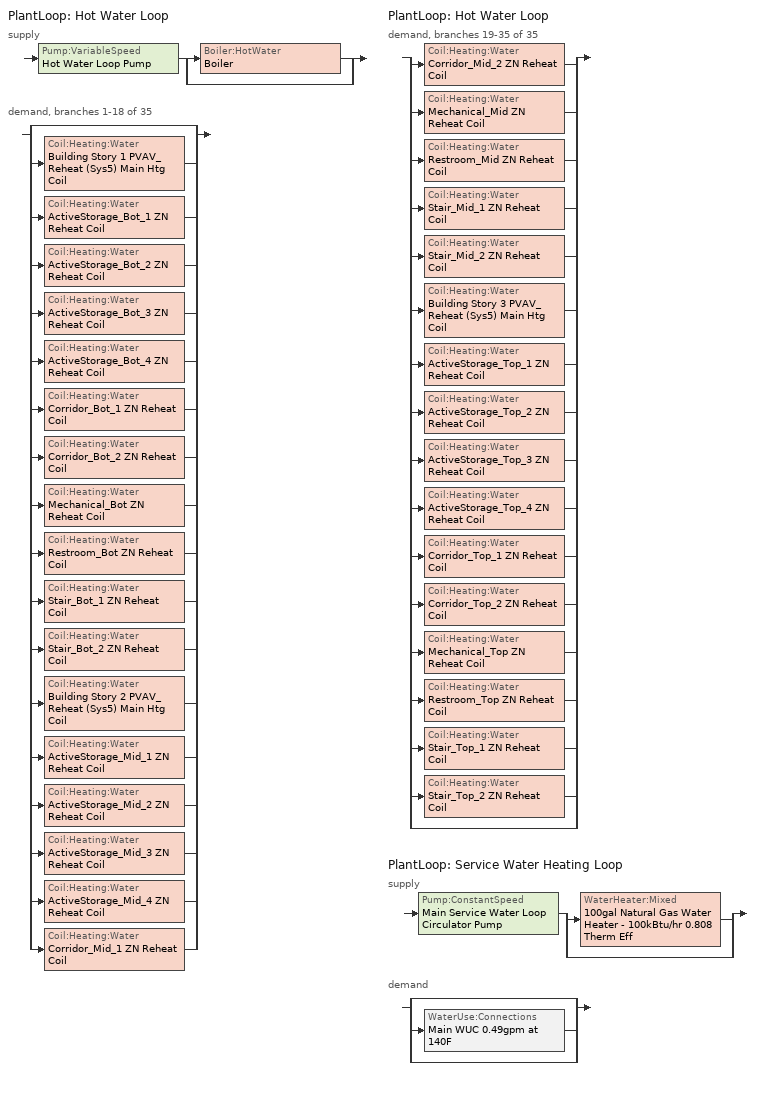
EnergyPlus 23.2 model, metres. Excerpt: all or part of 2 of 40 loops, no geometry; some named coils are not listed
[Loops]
PlantLoop 'Hot Water Loop'
 supply: Pump:VariableSpeed 'Hot Water Loop Pump' > split
  | Boiler:HotWater 'Boiler'
  | bypass
 demand, branches 1-18 of 35: split
  | bypass
  | Coil:Heating:Water 'Building Story 1 PVAV_Reheat (Sys5) Main Htg Coil'
  | Coil:Heating:Water 'ActiveStorage_Bot_1 ZN Reheat Coil'
  | Coil:Heating:Water 'ActiveStorage_Bot_2 ZN Reheat Coil'
  | Coil:Heating:Water 'ActiveStorage_Bot_3 ZN Reheat Coil'
  | Coil:Heating:Water 'ActiveStorage_Bot_4 ZN Reheat Coil'
  | Coil:Heating:Water 'Corridor_Bot_1 ZN Reheat Coil'
  | Coil:Heating:Water 'Corridor_Bot_2 ZN Reheat Coil'
  | Coil:Heating:Water 'Mechanical_Bot ZN Reheat Coil'
  | Coil:Heating:Water 'Restroom_Bot ZN Reheat Coil'
  | Coil:Heating:Water 'Stair_Bot_1 ZN Reheat Coil'
  | Coil:Heating:Water 'Stair_Bot_2 ZN Reheat Coil'
  | Coil:Heating:Water 'Building Story 2 PVAV_Reheat (Sys5) Main Htg Coil'
  | Coil:Heating:Water 'ActiveStorage_Mid_1 ZN Reheat Coil'
  | Coil:Heating:Water 'ActiveStorage_Mid_2 ZN Reheat Coil'
  | Coil:Heating:Water 'ActiveStorage_Mid_3 ZN Reheat Coil'
  | Coil:Heating:Water 'ActiveStorage_Mid_4 ZN Reheat Coil'
  | Coil:Heating:Water 'Corridor_Mid_1 ZN Reheat Coil'
PlantLoop 'Hot Water Loop'
 demand, branches 19-35 of 35: split
  | Coil:Heating:Water 'Corridor_Mid_2 ZN Reheat Coil'
  | Coil:Heating:Water 'Mechanical_Mid ZN Reheat Coil'
  | Coil:Heating:Water 'Restroom_Mid ZN Reheat Coil'
  | Coil:Heating:Water 'Stair_Mid_1 ZN Reheat Coil'
  | Coil:Heating:Water 'Stair_Mid_2 ZN Reheat Coil'
  | Coil:Heating:Water 'Building Story 3 PVAV_Reheat (Sys5) Main Htg Coil'
  | Coil:Heating:Water 'ActiveStorage_Top_1 ZN Reheat Coil'
  | Coil:Heating:Water 'ActiveStorage_Top_2 ZN Reheat Coil'
  | Coil:Heating:Water 'ActiveStorage_Top_3 ZN Reheat Coil'
  | Coil:Heating:Water 'ActiveStorage_Top_4 ZN Reheat Coil'
  | Coil:Heating:Water 'Corridor_Top_1 ZN Reheat Coil'
  | Coil:Heating:Water 'Corridor_Top_2 ZN Reheat Coil'
  | Coil:Heating:Water 'Mechanical_Top ZN Reheat Coil'
  | Coil:Heating:Water 'Restroom_Top ZN Reheat Coil'
  | Coil:Heating:Water 'Stair_Top_1 ZN Reheat Coil'
  | Coil:Heating:Water 'Stair_Top_2 ZN Reheat Coil'
  | bypass
PlantLoop 'Service Water Heating Loop'
 supply: Pump:ConstantSpeed 'Main Service Water Loop Circulator Pump' > split
  | WaterHeater:Mixed '100gal Natural Gas Water Heater - 100kBtu/hr 0.808 Therm Eff'
  | bypass
 demand: split
  | bypass
  | WaterUse:Connections 'Main WUC 0.49gpm at 140F'
  | bypass
[Sizing:Plant] Loop Type=Heating; Sizing Option=NonCoincident; Zone Timesteps in Averaging Window=1; Coincident Sizing Factor Mode=None
Name | Design Loop Exit Temperature {C} | Loop Design Temperature Difference {deltaC}
Hot Water Loop | 82.2222 | 27.7778
Service Water Heating Loop | 60 | 5
[Coil:Heating:Water] U-Factor Times Area Value {W/K}=Autosize; Maximum Water Flow Rate {m3/s}=Autosize; Performance Input Method=UFactorTimesAreaAndDesignWaterFlowRate; Rated Capacity {W}=Autosize; Rated Inlet Water Temperature {C}=82.2222; Rated Inlet Air Temperature {C}=12.7778; Rated Outlet Water Temperature {C}=71.1111; Rated Outlet Air Temperature {C}=50; Rated Ratio for Air and Water Convection=0.5
Name | Availability Schedule
ActiveStorage_Bot_1 ZN Reheat Coil | Always On Discrete 34
ActiveStorage_Bot_2 ZN Reheat Coil | Always On Discrete 37
ActiveStorage_Bot_3 ZN Reheat Coil | Always On Discrete 40
ActiveStorage_Bot_4 ZN Reheat Coil | Always On Discrete 43
ActiveStorage_Mid_1 ZN Reheat Coil | Always On Discrete 220
ActiveStorage_Mid_2 ZN Reheat Coil | Always On Discrete 223
ActiveStorage_Mid_3 ZN Reheat Coil | Always On Discrete 226
ActiveStorage_Mid_4 ZN Reheat Coil | Always On Discrete 229
ActiveStorage_Top_1 ZN Reheat Coil | Always On Discrete 373
ActiveStorage_Top_2 ZN Reheat Coil | Always On Discrete 376
ActiveStorage_Top_3 ZN Reheat Coil | Always On Discrete 379
ActiveStorage_Top_4 ZN Reheat Coil | Always On Discrete 382
Corridor_Bot_1 ZN Reheat Coil | Always On Discrete 46
Corridor_Bot_2 ZN Reheat Coil | Always On Discrete 49
Corridor_Mid_1 ZN Reheat Coil | Always On Discrete 232
Corridor_Mid_2 ZN Reheat Coil | Always On Discrete 235
Corridor_Top_1 ZN Reheat Coil | Always On Discrete 385
Corridor_Top_2 ZN Reheat Coil | Always On Discrete 388
Mechanical_Bot ZN Reheat Coil | Always On Discrete 52
Mechanical_Mid ZN Reheat Coil | Always On Discrete 238
Mechanical_Top ZN Reheat Coil | Always On Discrete 391
Restroom_Bot ZN Reheat Coil | Always On Discrete 55
Restroom_Mid ZN Reheat Coil | Always On Discrete 241
Restroom_Top ZN Reheat Coil | Always On Discrete 394
Stair_Bot_1 ZN Reheat Coil | Always On Discrete 58
Stair_Bot_2 ZN Reheat Coil | Always On Discrete 61
Stair_Mid_1 ZN Reheat Coil | Always On Discrete 244
Stair_Mid_2 ZN Reheat Coil | Always On Discrete 247
Stair_Top_1 ZN Reheat Coil | Always On Discrete 397
Stair_Top_2 ZN Reheat Coil | Always On Discrete 400
[Pump:VariableSpeed]
Hot Water Loop Pump: Design Maximum Flow Rate {m3/s}=Autosize; Design Pump Head {Pa}=197318; Design Power Consumption {W}=Autosize; Motor Efficiency=0.84; Fraction of Motor Inefficiencies to Fluid Stream=0; Coefficient 1 of the Part Load Performance Curve=0; Coefficient 2 of the Part Load Performance Curve=3.2485; Coefficient 3 of the Part Load Performance Curve=-4.7443; Coefficient 4 of the Part Load Performance Curve=2.5294; Design Minimum Flow Rate {m3/s}=0; Pump Control Type=Intermittent; Skin Loss Radiative Fraction=0.5; Design Power Sizing Method=PowerPerFlowPerPressure; Design Electric Power per Unit Flow Rate {W/(m3/s)}=348701.1; Design Shaft Power per Unit Flow Rate per Unit Head {W/((m3/s)-Pa)}=1.28205; Design Minimum Flow Rate Fraction=0
[Pump:ConstantSpeed]
Main Service Water Loop Circulator Pump: Design Flow Rate {m3/s}=Autosize; Design Pump Head {Pa}=29891; Design Power Consumption {W}=Autosize; Motor Efficiency=0.7; Fraction of Motor Inefficiencies to Fluid Stream=0; Pump Control Type=Intermittent; Design Power Sizing Method=PowerPerFlowPerPressure; Design Electric Power per Unit Flow Rate {W/(m3/s)}=348701.1; Design Shaft Power per Unit Flow Rate per Unit Head {W/((m3/s)-Pa)}=1.28205
[Boiler:HotWater]
Boiler: Fuel Type=NaturalGas; Nominal Capacity {W}=Autosize; Nominal Thermal Efficiency=0.75; Efficiency Curve Temperature Evaluation Variable=LeavingBoiler; Design Water Flow Rate {m3/s}=Autosize; Minimum Part Load Ratio=0; Maximum Part Load Ratio=1.2; Optimum Part Load Ratio=1; Water Outlet Upper Temperature Limit {C}=95; Boiler Flow Mode=LeavingSetpointModulated; On Cycle Parasitic Electric Load {W}=0; Sizing Factor=1; Off Cycle Parasitic Fuel Load {W}=0
[WaterHeater:Mixed]
100gal Natural Gas Water Heater - 100kBtu/hr 0.808 Therm Eff: Tank Volume {m3}=0.378541; Setpoint Temperature Schedule=Service Water Loop Temp - 140F; Deadband Temperature Difference {deltaC}=2; Maximum Temperature Limit {C}=60; Heater Control Type=Cycle; Heater Maximum Capacity {W}=29307.1; Heater Ignition Minimum Flow Rate {m3/s}=0; Heater Ignition Delay {s}=0; Heater Fuel Type=NaturalGas; Heater Thermal Efficiency=0.808453; Off Cycle Parasitic Fuel Consumption Rate {W}=2003.43; Off Cycle Parasitic Fuel Type=NaturalGas; Off Cycle Parasitic Heat Fraction to Tank=0; On Cycle Parasitic Fuel Consumption Rate {W}=2003.43; On Cycle Parasitic Fuel Type=NaturalGas; On Cycle Parasitic Heat Fraction to Tank=0; Ambient Temperature Indicator=Zone; Ambient Temperature Zone=Mechanical_Bot ZN; Off Cycle Loss Coefficient to Ambient Temperature {W/K}=7.56156; Off Cycle Loss Fraction to Zone=1; On Cycle Loss Coefficient to Ambient Temperature {W/K}=7.56156; On Cycle Loss Fraction to Zone=1; Use Side Effectiveness=1; Source Side Effectiveness=1; Use Side Design Flow Rate {m3/s}=Autosize; Source Side Design Flow Rate {m3/s}=Autosize; Indirect Water Heating Recovery Time {hr}=1.5; Source Side Flow Control Mode=IndirectHeatPrimarySetpoint
[WaterHeater:Sizing]
100gal Natural Gas Water Heater - 100kBtu/hr 0.808 Therm Eff: Design Mode=PeakDraw; Time Storage Can Meet Peak Draw {hr}=0.538503; Time for Tank Recovery {hr}=0; Nominal Tank Volume for Autosizing Plant Connections {m3}=1
[PlantLoop] Fluid Type=Water; Minimum Loop Temperature {C}=10; Maximum Loop Flow Rate {m3/s}=Autosize; Minimum Loop Flow Rate {m3/s}=0; Plant Loop Volume {m3}=Autocalculate; Load Distribution Scheme=Optimal; Plant Loop Demand Calculation Scheme=SingleSetpoint; Common Pipe Simulation=None
Name | Plant Equipment Operation Scheme | Maximum Loop Temperature {C}
Hot Water Loop | Hot Water Loop Operation Schemes | 100
Service Water Heating Loop | Service Water Heating Loop Operation Schemes | 60
[PlantEquipmentList]
Hot Water Loop Heating Equipment List: Boiler
Service Water Heating Loop Heating Equipment List: 100gal Natural Gas Water Heater - 100kBtu/hr 0.808 Therm Eff
[PlantEquipmentOperation:HeatingLoad] Load Range 1 Lower Limit {W}=0; Load Range 1 Upper Limit {W}=1000000000
Name | Range 1 Equipment List
Hot Water Loop Heating Operation Scheme | Hot Water Loop Heating Equipment List
Service Water Heating Loop Heating Operation Scheme | Service Water Heating Loop Heating Equipment List
[PlantEquipmentOperationSchemes]
Name | Control Scheme 1 | Control Scheme 1 Schedule
Hot Water Loop Operation Schemes | Hot Water Loop Heating Operation Scheme | Always On Discrete 651
Service Water Heating Loop Operation Schemes | Service Water Heating Loop Heating Operation Scheme | Always On Discrete 652
[SetpointManager:Scheduled]
Service hot water setpoint manager: Control Variable=Temperature; Schedule=Service Water Loop Temp - 140F; Setpoint Node or NodeList=Main Service Water Loop Supply Outlet Node
[SetpointManager:OutdoorAirReset]
Hot Water Loop HW Temp Reset: Control Variable=Temperature; Setpoint at Outdoor Low Temperature {C}=82.2222; Outdoor Low Temperature {C}=-6.66667; Setpoint at Outdoor High Temperature {C}=65.5556; Outdoor High Temperature {C}=10
[WaterUse:Equipment]
Main Service Water Use 0.49gpm at 140F: Peak Flow Rate {m3/s}=3.11981e-05; Flow Rate Fraction Schedule=OfficeMedium BLDG_SWH_SCH; Target Temperature Schedule=Mixed Water At Faucet Temp - 140F; Sensible Fraction Schedule=Fraction Sensible - 0.2; Latent Fraction Schedule=Fraction Latent - 0.05
[WaterUse:Connections]
Main WUC 0.49gpm at 140F: Drain Water Heat Exchanger Type=None; Drain Water Heat Exchanger Destination=Plant; Water Use Equipment 1=Main Service Water Use 0.49gpm at 140F
[Schedule:Day:Interval]
Fraction Latent - 0.05 Default: No, 24:00, 0.05
Fraction Sensible - 0.2 Default: No, 24:00, 0.2
Mixed Water At Faucet Temp - 140F Default; Service Water Loop Temp - 140F Default: No, 24:00, 60
OfficeMedium BLDG_SWH_SCH Default: No, 06:00, 0, 11:00, 0.04, 13:00, 0.06, 14:00, 0.09, 15:00, 0.06, 18:00, 0.04, 24:00, 0
OfficeMedium BLDG_SWH_SCH SmrDsn|Wkdy Day; OfficeMedium BLDG_SWH_SCH Summer Design Day: No, 06:00, 0, 07:00, 0.07, 08:00, 0.19, 09:00, 0.35, 10:00, 0.38, 11:00, 0.39, 12:00, 0.47, 13:00, 0.57, 14:00, 0.54, 15:00, 0.34, 16:00, 0.33, 17:00, 0.44, 18:00, 0.26, 19:00, 0.21, 20:00, 0.15, 21:00, 0.17, 22:00, 0.08, 24:00, 0.05
OfficeMedium BLDG_SWH_SCH Winter Design Day; OfficeMedium BLDG_SWH_SCH WntrDsn|Sat Day: No, 06:00, 0, 07:00, 0.07, 08:00, 0.11, 09:00, 0.15, 10:00, 0.21, 11:00, 0.19, 12:00, 0.23, 13:00, 0.2, 14:00, 0.19, 15:00, 0.15, 16:00, 0.13, 17:00, 0.14, 19:00, 0.07, 24:00, 0
[Schedule:Week:Daily]
Fraction Latent - 0.05 Week Rule - Jan1-Dec31: Fraction Latent - 0.05 Default, Fraction Latent - 0.05 Default, Fraction Latent - 0.05 Default, Fraction Latent - 0.05 Default, Fraction Latent - 0.05 Default, Fraction Latent - 0.05 Default, Fraction Latent - 0.05 Default, Fraction Latent - 0.05 Default, Fraction Latent - 0.05 Default, Fraction Latent - 0.05 Default, Fraction Latent - 0.05 Default, Fraction Latent - 0.05 Default
Fraction Sensible - 0.2 Week Rule - Jan1-Dec31: Fraction Sensible - 0.2 Default, Fraction Sensible - 0.2 Default, Fraction Sensible - 0.2 Default, Fraction Sensible - 0.2 Default, Fraction Sensible - 0.2 Default, Fraction Sensible - 0.2 Default, Fraction Sensible - 0.2 Default, Fraction Sensible - 0.2 Default, Fraction Sensible - 0.2 Default, Fraction Sensible - 0.2 Default, Fraction Sensible - 0.2 Default, Fraction Sensible - 0.2 Default
Mixed Water At Faucet Temp - 140F Week Rule - Jan1-Dec31: Mixed Water At Faucet Temp - 140F Default, Mixed Water At Faucet Temp - 140F Default, Mixed Water At Faucet Temp - 140F Default, Mixed Water At Faucet Temp - 140F Default, Mixed Water At Faucet Temp - 140F Default, Mixed Water At Faucet Temp - 140F Default, Mixed Water At Faucet Temp - 140F Default, Mixed Water At Faucet Temp - 140F Default, Mixed Water At Faucet Temp - 140F Default, Mixed Water At Faucet Temp - 140F Default, Mixed Water At Faucet Temp - 140F Default, Mixed Water At Faucet Temp - 140F Default
OfficeMedium BLDG_SWH_SCH Week Rule - Jan1-Dec31: OfficeMedium BLDG_SWH_SCH Default, OfficeMedium BLDG_SWH_SCH SmrDsn|Wkdy Day, OfficeMedium BLDG_SWH_SCH SmrDsn|Wkdy Day, OfficeMedium BLDG_SWH_SCH SmrDsn|Wkdy Day, OfficeMedium BLDG_SWH_SCH SmrDsn|Wkdy Day, OfficeMedium BLDG_SWH_SCH SmrDsn|Wkdy Day, OfficeMedium BLDG_SWH_SCH WntrDsn|Sat Day, OfficeMedium BLDG_SWH_SCH Default, OfficeMedium BLDG_SWH_SCH Summer Design Day, OfficeMedium BLDG_SWH_SCH Winter Design Day, OfficeMedium BLDG_SWH_SCH Default, OfficeMedium BLDG_SWH_SCH Default
Service Water Loop Temp - 140F Week Rule - Jan1-Dec31: Service Water Loop Temp - 140F Default, Service Water Loop Temp - 140F Default, Service Water Loop Temp - 140F Default, Service Water Loop Temp - 140F Default, Service Water Loop Temp - 140F Default, Service Water Loop Temp - 140F Default, Service Water Loop Temp - 140F Default, Service Water Loop Temp - 140F Default, Service Water Loop Temp - 140F Default, Service Water Loop Temp - 140F Default, Service Water Loop Temp - 140F Default, Service Water Loop Temp - 140F Default
[Schedule:Year]
Fraction Latent - 0.05: Fraction Latent - 0.05 Week Rule - Jan1-Dec31, 1, 1, 12, 31
Fraction Sensible - 0.2: Fraction Sensible - 0.2 Week Rule - Jan1-Dec31, 1, 1, 12, 31
Mixed Water At Faucet Temp - 140F: Mixed Water At Faucet Temp - 140F Week Rule - Jan1-Dec31, 1, 1, 12, 31
OfficeMedium BLDG_SWH_SCH: OfficeMedium BLDG_SWH_SCH Week Rule - Jan1-Dec31, 1, 1, 12, 31
Service Water Loop Temp - 140F: Service Water Loop Temp - 140F Week Rule - Jan1-Dec31, 1, 1, 12, 31
[Schedule:Constant] Hourly Value=1
Always On Discrete 34; Always On Discrete 37; Always On Discrete 40; Always On Discrete 43; Always On Discrete 220; Always On Discrete 223; Always On Discrete 226; Always On Discrete 229; Always On Discrete 373; Always On Discrete 376; Always On Discrete 379; Always On Discrete 382; Always On Discrete 46; Always On Discrete 49; Always On Discrete 232; Always On Discrete 235; Always On Discrete 385; Always On Discrete 388; Always On Discrete 52; Always On Discrete 238; Always On Discrete 391; Always On Discrete 55; Always On Discrete 241; Always On Discrete 394; Always On Discrete 58; Always On Discrete 61; Always On Discrete 244; Always On Discrete 247; Always On Discrete 397; Always On Discrete 400; Always On Discrete 651; Always On Discrete 652
